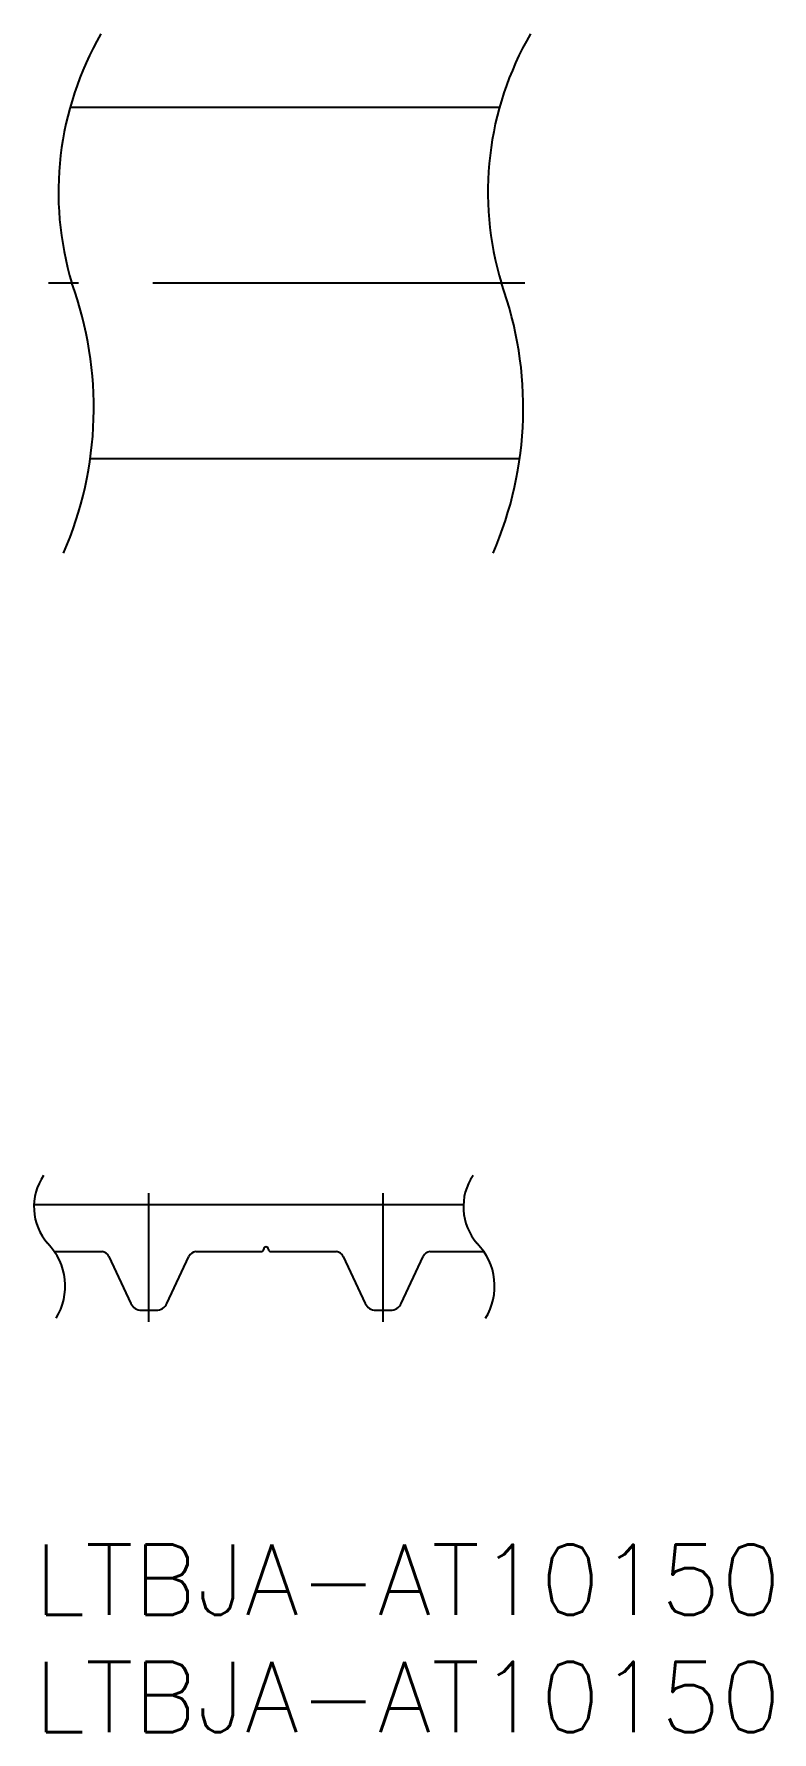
# Model space of a CAD drawing. Extents: x 0 to 31.5, y -8 to 64.5.
import ezdxf

# ---------------------------------------------------------------- set-up
doc = ezdxf.new("R2010")
doc.units = 0
doc.header["$LTSCALE"] = 0.5
doc.linetypes.add('CENTER', pattern=[50.8, 31.75, -6.35, 6.35, -6.35])
for name, color, linetype in [('MSM_CENTER', 1, 'CENTER'), ('MSM_CONTINUOUS', 7, 'CONTINUOUS'), ('MSM_NARROW', 5, 'CONTINUOUS'), ('MSM_PART_NUMBER', 7, 'CONTINUOUS')]:
    doc.layers.add(name, color=color, linetype=linetype)
doc.styles.get("Standard").update_dxf_attribs({"font": 'txt.shx', "height": 3, "bigfont": 'bigfont.shx'})

# ---------------------------------------------------------------- blocks, each defined once
blk = doc.blocks.new('*U8')
at = {"layer": 'MSM_PART_NUMBER'}
blk.add_text('LTBJA-AT10150', height=3, dxfattribs=at).set_placement((0, -3))
blk = doc.blocks.new('*U9')
at = {"layer": 'MSM_PART_NUMBER'}
blk.add_text('LTBJA-AT10150', height=3, dxfattribs=at).set_placement((0, -8))

msp = doc.modelspace()

# ---------------------------------------------------------------- linework, layer by layer
at = {"layer": 'MSM_CENTER'}
for p, q in [((20.947, 53.828), (0.618, 53.828)), ((4.905, 9.5), (4.905, 15)), ((14.905, 9.5), (14.905, 15))]:
    msp.add_line(p, q, dxfattribs=at)
at = {"layer": 'MSM_CONTINUOUS'}
for p, q in [((19.866, 61.328), (1.538, 61.328)), ((20.728, 46.328), (2.4, 46.328)), ((18.328, 14.5), (0, 14.5)), ((0.874, 12.5), (2.905, 12.5)), ((6.905, 12.5), (9.705, 12.5)), ((10.105, 12.5), (12.905, 12.5)), ((16.905, 12.5), (19.202, 12.5)), ((3.198, 12.3), (4.136, 10.289)), ((5.673, 10.289), (6.611, 12.3)), ((13.198, 12.3), (14.136, 10.289)), ((15.673, 10.289), (16.611, 12.3)), ((4.589, 10), (5.22, 10)), ((14.589, 10), (15.22, 10))]:
    msp.add_line(p, q, dxfattribs=at)
for centre, radius, start, end in [((2.881, 12.151), 0.35, 25.23592, 86.17726), ((6.928, 12.151), 0.35, 93.82274, 154.76408), ((9.705, 12.6), 0.1, 270, 0.0001), ((9.905, 12.6), 0.1, 0.0001, 180.00001), ((10.105, 12.6), 0.1, 180, 270), ((12.881, 12.151), 0.35, 25.23592, 86.17726), ((16.928, 12.151), 0.35, 93.82274, 154.76408), ((4.589, 10.5), 0.5, 205, 270), ((5.22, 10.5), 0.5, 270, 335), ((14.589, 10.5), 0.5, 205, 270), ((15.22, 10.5), 0.5, 270, 335)]:
    msp.add_arc(centre, radius, start, end, dxfattribs=at)
at = {"layer": 'MSM_NARROW'}
for centre, radius, start, end in [((14.487, 57.717), 13.443, 149.87605, 196.8151), ((32.815, 57.717), 13.443, 149.87605, 196.8151), ((-13.016, 48.512), 15.57, 336.51051, 19.9647), ((5.312, 48.512), 15.57, 336.51051, 19.9647), ((2.38, 14.414), 2.381, 145.78159, 221.08567), ((20.708, 14.414), 2.381, 145.78159, 221.08567), ((-1.26, 11.027), 2.592, 328.05853, 44.64565), ((17.069, 11.027), 2.592, 328.05853, 44.64565)]:
    msp.add_arc(centre, radius, start, end, dxfattribs=at)

# ---------------------------------------------------------------- block references
at = {"layer": 'MSM_CONTINUOUS'}
for name in ['*U8', '*U9']:
    msp.add_blockref(name, (0, 0), dxfattribs=at)

doc.saveas('drawing.dxf')
